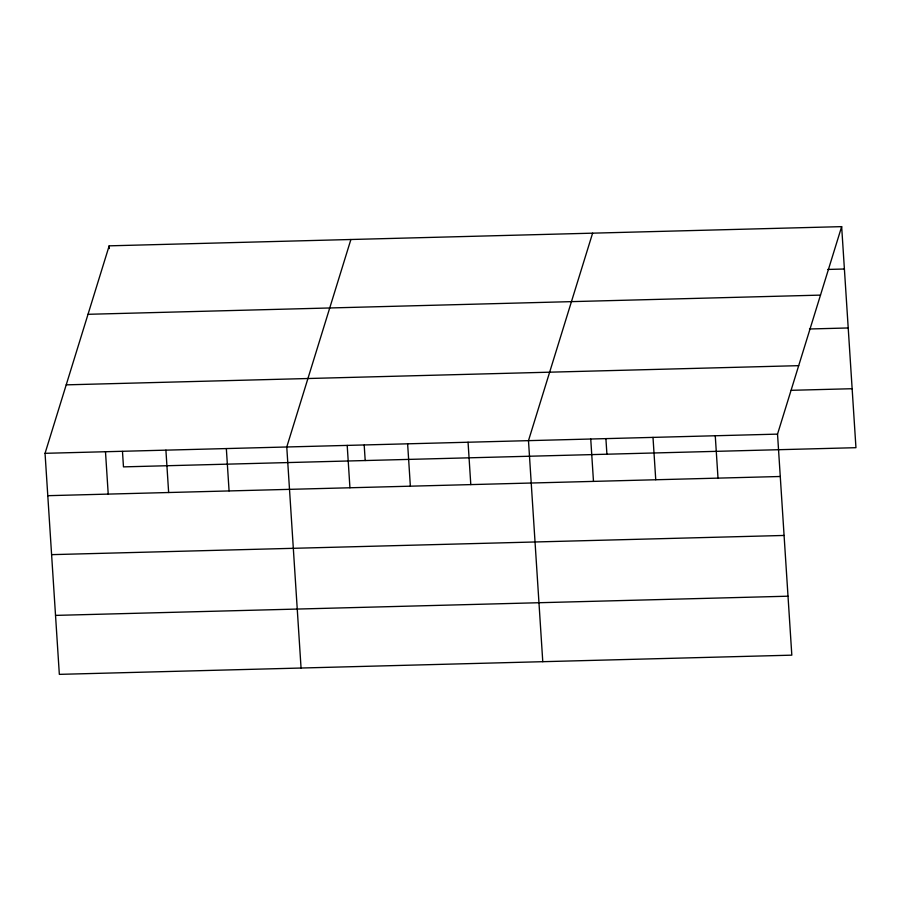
<?xml version="1.0" encoding="UTF-8"?>
<svg xmlns="http://www.w3.org/2000/svg" width="901" height="901" viewBox="0 0 901 901"><rect width="100%" height="100%" fill="white"/><g stroke="black" fill="none" stroke-linecap="round" stroke-linejoin="round"><path stroke-width="1.35" d="M841.658 226.635L777.529 434.124L791.821 655.162L59.342 674.365L45.05 453.316L109.179 245.838L841.658 226.635L855.95 447.684L123.471 466.876L122.48 451.435M350.894 239.497L286.766 446.986L301.058 668.024M592.61 233.168L528.482 440.657L542.774 661.694M827.794 269.444L844.395 269.005M88.016 314.303L820.496 295.111M809.47 328.989L848.213 327.964M66.212 384.851L798.691 365.66M791.258 390.313L852.132 388.714M45.05 453.316L777.529 434.124M47.787 495.685L780.266 476.494M51.605 554.644L784.073 535.453M55.535 615.394L788.003 596.203M715.259 435.757L718.007 478.127M653 437.39L655.748 479.76M605.911 438.764L606.914 454.205M590.741 439.024L593.477 481.382M468.058 442.233L470.795 484.603M407.624 443.821L410.36 486.191M364.195 445.094L365.198 460.535M347.2 445.398L349.937 487.768M226.342 448.574L229.079 490.932M165.908 450.151L168.645 492.52M109.179 245.838L109.359 248.563M105.485 451.739L108.221 494.108"/></g></svg>
